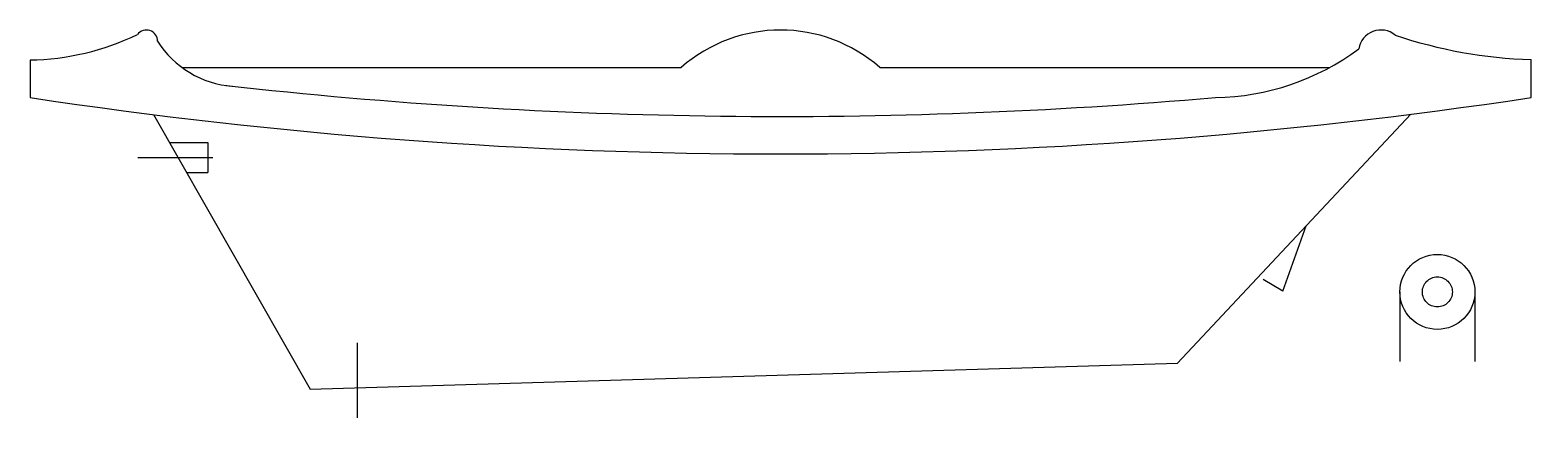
# Model space of a CAD drawing. Header units: millimetres. Extents: x 685.07 to 687.07, y 762.93 to 763.47.
import ezdxf

# ---------------------------------------------------------------- set-up
doc = ezdxf.new("R2010")
doc.units = ezdxf.units.MM
doc.linetypes.add('BORDERX2', pattern=[88.9, 25.4, -12.7, 25.4, -12.7, 0, -12.7])
doc.linetypes.add('HIDDEN2', pattern=[0.1875, 0.125, -0.0625])
doc.layers.add('Acqualife', color=3, linetype='Continuous')

msp = doc.modelspace()

# ---------------------------------------------------------------- linework, layer by layer
at = {"layer": 'Acqualife'}
msp.add_line((685.0729, 763.4303), (685.0729, 763.3803), dxfattribs=at)
at = {"layer": 'Acqualife', "color": 2}
for p, q in [((685.2755, 763.4203), (685.9406, 763.4203)), ((686.2052, 763.4203), (686.8043, 763.4203)), ((685.2374, 763.3575), (685.4461, 762.9915)), ((686.9128, 763.3581), (686.602, 763.0262)), ((685.2587, 763.3203), (685.3098, 763.3203)), ((685.3098, 763.3203), (685.3098, 763.2803)), ((685.2815, 763.2803), (685.3098, 763.2803)), ((686.7422, 763.122), (686.7734, 763.2092)), ((686.7422, 763.122), (686.7158, 763.1379)), ((685.4461, 762.9915), (686.602, 763.0262))]:
    msp.add_line(p, q, dxfattribs=at)
at = {"layer": 'Acqualife', "linetype": 'BORDERX2'}
for p, q in [((687.0729, 763.3803), (687.0729, 763.4309)), ((686.8981, 763.1212), (686.8981, 763.0285)), ((686.9981, 763.1212), (686.9981, 763.0285))]:
    msp.add_line(p, q, dxfattribs=at)
at = {"layer": 'Acqualife', "color": 1, "linetype": 'HIDDEN2', "ltscale": 0.25}
for p, q in [((685.2164, 763.3003), (685.3398, 763.3003)), ((685.5087, 763.0532), (685.5087, 762.9318))]:
    msp.add_line(p, q, dxfattribs=at)
at = {"layer": 'Acqualife', "linetype": 'BORDERX2'}
for radius in [0.05, 0.02]:
    msp.add_circle((686.9481, 763.1212), radius, dxfattribs=at)
at = {"layer": 'Acqualife'}
for centre, radius, start, end in [((685.0669, 763.7731), 0.3428, 270.9993, 295.7621), ((685.2279, 763.4553), 0.015, 0, 143.0338), ((686.8729, 763.4403), 0.03, 50.8557, 170.3624), ((687.0928, 764.0588), 0.6283, 251.3444, 268.1846), ((685.3525, 763.5249), 0.1299, 212.4077, 265.6678), ((686.6481, 763.7064), 0.326, 270.7813, 306.7769), ((686.0729, 769.9929), 6.6878, 261.40051, 278.59949), ((686.0729, 769.9929), 6.6378, 263.60557, 275.01034)]:
    msp.add_arc(centre, radius, start, end, dxfattribs=at)
at = {"layer": 'Acqualife', "color": 2}
msp.add_arc((686.0729, 763.2703), 0.2, 48.5904, 131.4096, dxfattribs=at)

doc.saveas('drawing.dxf')
